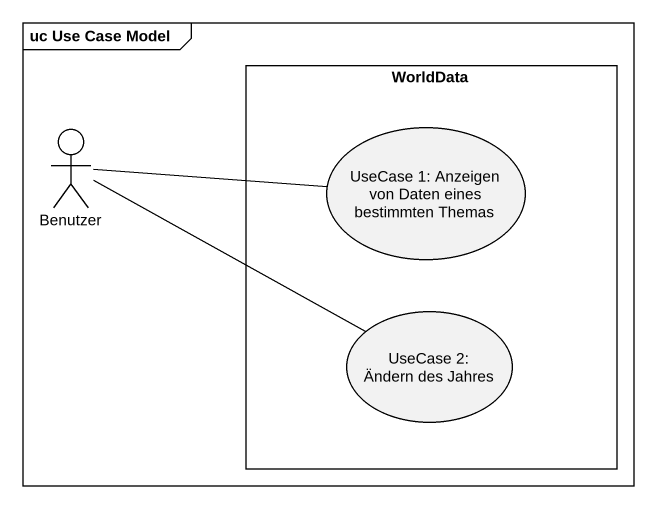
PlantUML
@startuml
mainframe uc Use Case Model
rectangle WorldData {
  usecase "UseCase 1: Anzeigen von Daten eines bestimmten Themas" as UseCase_1_Anzeigen_von
  usecase "UseCase 2: Ändern des Jahres" as UseCase_2_Ändern_des_Jahres
}
actor Benutzer
Benutzer -right- UseCase_1_Anzeigen_von
Benutzer -right- UseCase_2_Ändern_des_Jahres
@enduml
